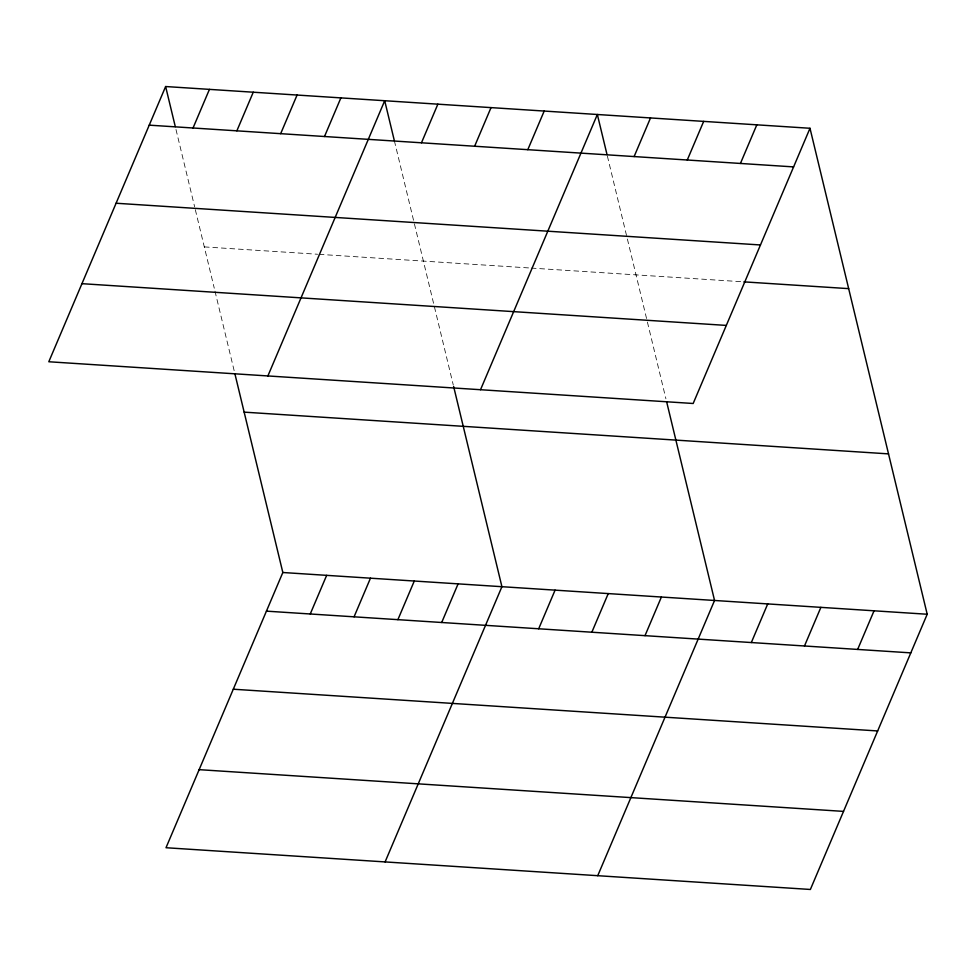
<?xml version="1.0" encoding="UTF-8"?>
<svg xmlns="http://www.w3.org/2000/svg" width="976" height="976" viewBox="0 0 976 976"><rect width="100%" height="100%" fill="white"/><g stroke="black" fill="none" stroke-linecap="round" stroke-linejoin="round"><path stroke-width="0.73" stroke-dasharray="4.88 3.66" d="M204.301 246.904L317.627 254.248M319.128 254.346L529.712 267.985M531.225 268.083L742.346 281.759M607.365 156.014L665.913 398.794M394.377 140.812L453.279 385.02M175.985 129.491L194.639 206.814M195.322 209.681L214.269 288.213M214.976 291.165L234.191 370.831"/><path stroke-width="1.46" d="M165.627 86.535L48.8 361.754L693.167 403.491L809.995 128.271L165.627 86.535L175.29 126.624M193.041 128.002L209.437 89.377M236.863 130.833L253.26 92.208M280.673 133.675L297.07 95.05M324.496 136.518L340.892 97.881M267.888 375.943L384.703 100.723L394.377 140.812M421.473 142.789L437.87 104.164M234.899 373.784L282.833 572.509L166.005 847.729L810.373 889.465L927.2 614.246L809.995 128.271M474.629 146.241L491.026 107.604M310.258 613.977L326.655 575.352M527.796 149.682L544.193 111.057M354.068 616.82L370.465 578.195M480.521 389.717L597.349 114.497L607.023 154.586M397.891 619.662L414.288 581.025M634.119 156.563L650.516 117.937M441.701 622.493L458.098 583.868M385.093 861.918L501.92 586.698L453.633 386.496M687.275 160.003L703.672 121.378M538.679 628.776L555.076 590.151M740.43 163.456L756.827 124.818M591.846 632.216L608.243 593.591M645.002 635.657L661.399 597.031M597.739 875.692L714.554 600.472L666.632 401.746M751.325 642.55L767.722 603.912M804.48 645.99L820.877 607.365M857.648 649.43L874.045 610.805M149.23 125.16L793.598 166.896M116.083 203.24L760.45 244.964M743.871 281.857L848.669 288.64M81.935 283.674L726.303 325.411M244.159 412.14L888.526 453.877M282.833 572.509L927.2 614.246M266.436 611.147L910.803 652.871M233.301 689.215L877.668 730.951M199.153 769.661L843.52 811.385"/></g></svg>
